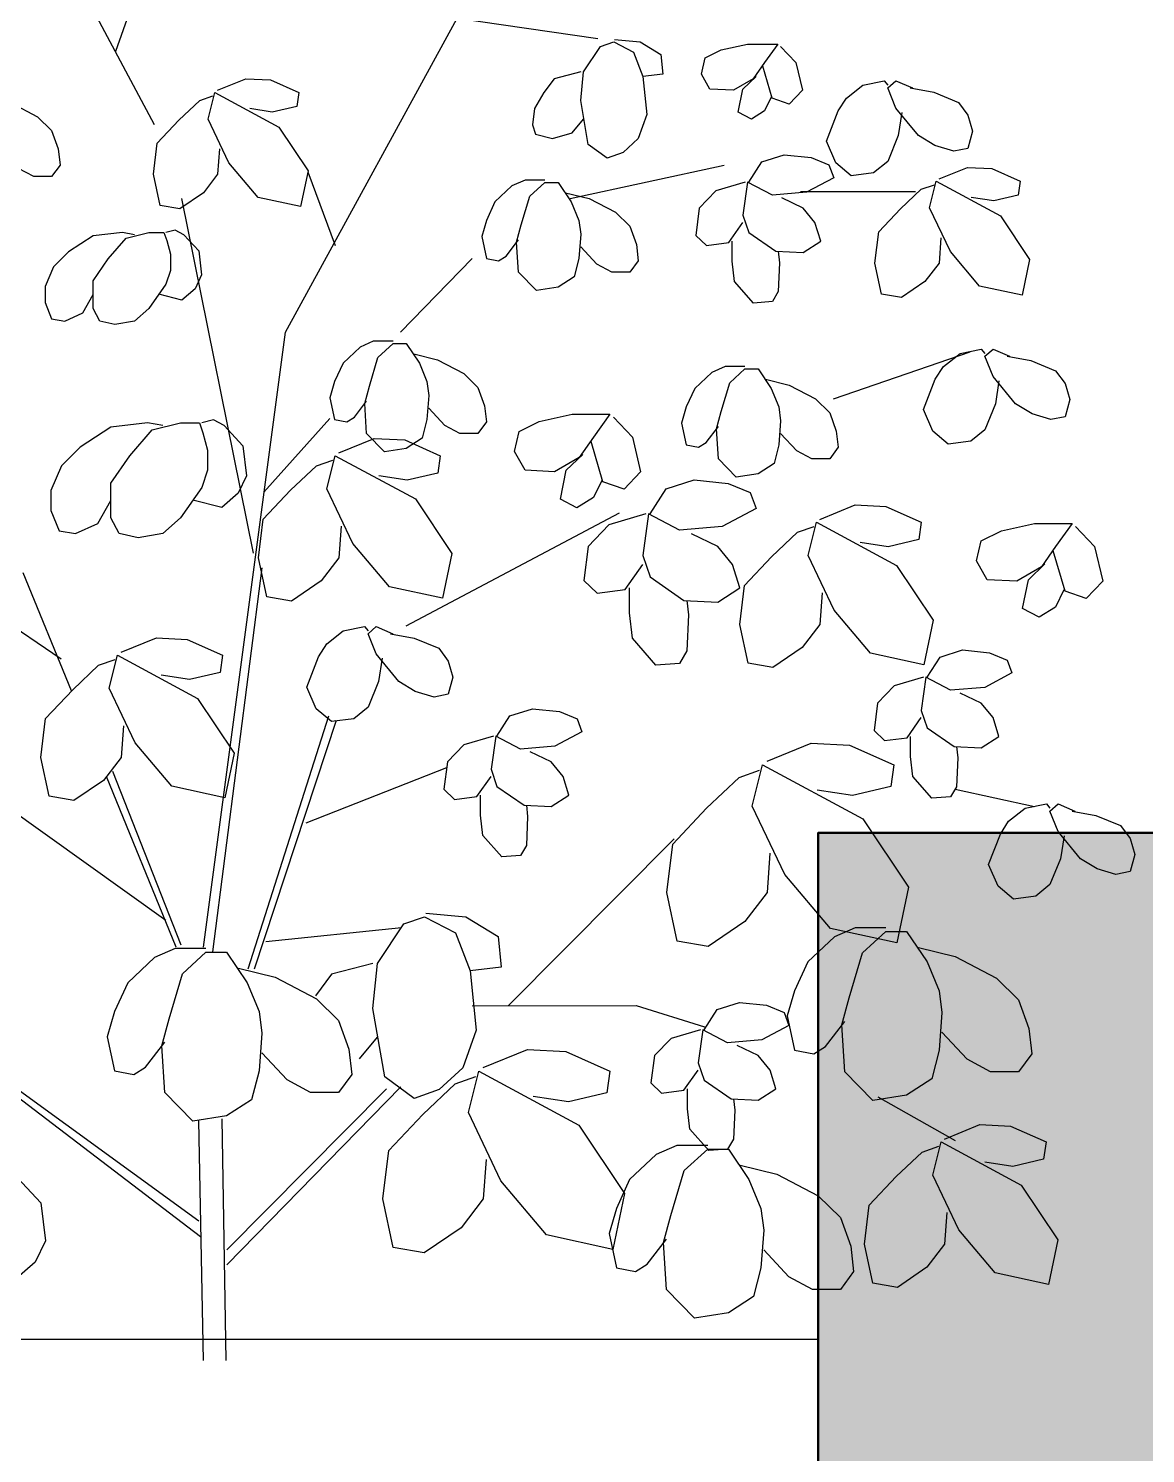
# Model space of a CAD drawing. Header units: millimetres. Extents: x 573003 to 1294762, y -9906 to 413061.
# Drawn here: x 600119 to 600449.6, y 160093 to 160514.8 of the extents above; entities that cross this region are included whole.
import ezdxf

# ---------------------------------------------------------------- set-up
doc = ezdxf.new("R2010")
doc.units = ezdxf.units.MM
doc.header["$MEASUREMENT"] = 0
for name, color, linetype in [('A-ELEV-PATT 2', 252, 'Continuous'), ('A-ELEV-PATT 3', 251, 'Continuous'), ('A-WALL-PATT', 251, 'Continuous')]:
    doc.layers.add(name, color=color, linetype=linetype)
doc.layers.add('KT-Net cot', color=2, linetype='Continuous', lineweight=50)

# ---------------------------------------------------------------- blocks, each defined once
blk = doc.blocks.new('STREE11')
for p, q in [((0.05552, 0.73664), (-0.00324, 0.90148)), ((0.03382, 0.69527), (0.10158, 0.82261)), ((-0.03976, 0.57891), (-0.1504, 0.78124)), ((-0.13505, 0.75538), (-0.21498, 0.74375)), ((-0.31768, 0.73922), (-0.32615, 0.73017)), ((-0.31609, 0.74052), (-0.30868, 0.73017)), ((-0.29915, 0.74052), (-0.31609, 0.74052)), ((-0.28433, 0.73728), (-0.29915, 0.74052)), ((-0.27533, 0.73276), (-0.28433, 0.73728)), ((-0.23881, 0.74181), (-0.25045, 0.7347)), ((-0.2351, 0.73599), (-0.24039, 0.72242)), ((-0.22451, 0.7431), (-0.23881, 0.74181)), ((-0.22398, 0.74181), (-0.2351, 0.73599)), ((-0.21657, 0.73922), (-0.22398, 0.74181)), ((-0.20704, 0.725), (-0.21657, 0.73922)), ((-0.32615, 0.73017), (-0.32986, 0.71466)), ((-0.31292, 0.71013), (-0.30762, 0.72823)), ((-0.30868, 0.73017), (-0.30233, 0.72112)), ((-0.27321, 0.72371), (-0.27533, 0.73276)), ((-0.25045, 0.7347), (-0.25151, 0.72371)), ((-0.3824, 0.71999), (-0.39166, 0.71595)), ((-0.37776, 0.71595), (-0.3824, 0.71999)), ((-0.37578, 0.71999), (-0.37776, 0.71757)), ((-0.36387, 0.71757), (-0.37578, 0.71999)), ((-0.29651, 0.7153), (-0.30392, 0.72242)), ((-0.30233, 0.72112), (-0.29121, 0.71466)), ((-0.27798, 0.7153), (-0.27321, 0.72371)), ((-0.25151, 0.72371), (-0.24039, 0.72242)), ((-0.24039, 0.72242), (-0.24251, 0.70108)), ((-0.20545, 0.70884), (-0.20704, 0.725)), ((-0.20545, 0.725), (-0.19063, 0.72112)), ((-0.19063, 0.72112), (-0.18481, 0.71337)), ((-0.03129, 0.72048), (-0.04717, 0.71337)), ((-0.01753, 0.72112), (-0.03129, 0.72048)), ((-0.00165, 0.71466), (-0.01753, 0.72112)), ((-0.40357, 0.71353), (-0.41747, 0.70787)), ((-0.39034, 0.71595), (-0.40357, 0.71353)), ((-0.3824, 0.70464), (-0.37776, 0.71595)), ((-0.3546, 0.71029), (-0.36387, 0.71757)), ((-0.32986, 0.71466), (-0.32245, 0.7069)), ((-0.29386, 0.70238), (-0.29651, 0.7153)), ((-0.29121, 0.71466), (-0.27798, 0.7153)), ((-0.18481, 0.71337), (-0.17952, 0.70432)), ((-0.04717, 0.71337), (-0.04611, 0.70561)), ((-0.00006, 0.71337), (-0.03606, 0.69397)), ((0.00365, 0.6985), (-0.00006, 0.71337)), ((-0.41747, 0.70787), (-0.42276, 0.7006)), ((-0.39497, 0.68929), (-0.3824, 0.70464)), ((-0.34997, 0.70302), (-0.3546, 0.71029)), ((-0.32245, 0.7069), (-0.31292, 0.71013)), ((-0.31239, 0.71078), (-0.30868, 0.70302)), ((-0.20969, 0.68428), (-0.20545, 0.70884)), ((-0.17952, 0.70432), (-0.17846, 0.69527)), ((-0.04611, 0.70561), (-0.03235, 0.70238)), ((-0.03235, 0.70238), (-0.01965, 0.70432)), ((0.00841, 0.70884), (0.001, 0.71143)), ((0.02006, 0.69785), (0.00841, 0.70884)), ((0.11428, 0.70755), (0.09946, 0.69979)), ((-0.42276, 0.7006), (-0.42541, 0.69171)), ((-0.38571, 0.70221), (-0.38372, 0.68929)), ((-0.34336, 0.68605), (-0.34997, 0.70302)), ((-0.30868, 0.70302), (-0.30127, 0.6985)), ((-0.30127, 0.6985), (-0.29386, 0.70238)), ((-0.24251, 0.70108), (-0.23775, 0.68751)), ((-0.20069, 0.69074), (-0.20704, 0.6985)), ((-0.008, 0.67393), (0.00365, 0.6985)), ((0.03223, 0.68492), (0.02006, 0.69785)), ((0.09946, 0.69979), (0.09152, 0.69203)), ((-0.42541, 0.69171), (-0.42276, 0.68201)), ((-0.40423, 0.68363), (-0.39497, 0.68929)), ((-0.38372, 0.68929), (-0.37776, 0.67474)), ((-0.18957, 0.68751), (-0.20069, 0.69074)), ((-0.18005, 0.69009), (-0.18957, 0.68751)), ((-0.17846, 0.69527), (-0.18005, 0.69009)), ((-0.03606, 0.69397), (-0.05247, 0.66941)), ((0.09152, 0.69203), (0.08782, 0.68169)), ((-0.42276, 0.68201), (-0.41482, 0.6804)), ((-0.41482, 0.6804), (-0.40423, 0.68363)), ((-0.34865, 0.67393), (-0.34336, 0.68605)), ((-0.23775, 0.68751), (-0.22928, 0.67975)), ((-0.22028, 0.67652), (-0.20969, 0.68428)), ((-0.00271, 0.68169), (-0.00165, 0.66747)), ((0.03435, 0.66747), (0.03223, 0.68492)), ((0.08782, 0.68169), (0.08676, 0.67264)), ((-0.37776, 0.67474), (-0.36982, 0.66828)), ((-0.35725, 0.66666), (-0.34865, 0.67393)), ((-0.34481, 0.6728), (-0.34746, 0.66553)), ((-0.33489, 0.67684), (-0.34481, 0.6728)), ((-0.31967, 0.67846), (-0.33489, 0.67684)), ((-0.30709, 0.67442), (-0.31967, 0.67846)), ((-0.29981, 0.66311), (-0.30709, 0.67442)), ((-0.19963, 0.65389), (-0.28592, 0.67264)), ((-0.22928, 0.67975), (-0.22028, 0.67652)), ((-0.02441, 0.65454), (-0.008, 0.67393)), ((0.08676, 0.67264), (0.09152, 0.66618)), ((-0.43626, 0.6707), (-0.45214, 0.66359)), ((-0.4225, 0.67135), (-0.43626, 0.6707)), ((-0.40662, 0.66488), (-0.4225, 0.67135)), ((-0.36982, 0.66828), (-0.35725, 0.66666)), ((-0.34746, 0.66553), (-0.33224, 0.65745)), ((-0.18534, 0.66424), (-0.17422, 0.66424)), ((-0.17422, 0.66424), (-0.16681, 0.661)), ((-0.06782, 0.62739), (-0.05247, 0.66876)), ((-0.05247, 0.66941), (-0.04823, 0.64937)), ((-0.00165, 0.66747), (0.00629, 0.65713)), ((0.03064, 0.65001), (0.03435, 0.66747)), ((0.09152, 0.66618), (0.10158, 0.66618)), ((0.10158, 0.66618), (0.11005, 0.6707)), ((-0.45214, 0.66359), (-0.45108, 0.65583)), ((-0.40503, 0.66359), (-0.44102, 0.6442)), ((-0.40132, 0.64872), (-0.40503, 0.66359)), ((-0.39656, 0.65907), (-0.40397, 0.66165)), ((-0.38491, 0.64808), (-0.39656, 0.65907)), ((-0.3288, 0.65777), (-0.39338, 0.65777)), ((-0.33224, 0.65745), (-0.31305, 0.65583)), ((-0.31305, 0.65583), (-0.29915, 0.66311)), ((-0.29915, 0.66311), (-0.29651, 0.64452)), ((-0.29783, 0.66311), (-0.28129, 0.65826)), ((-0.28129, 0.65826), (-0.27202, 0.64856)), ((-0.19698, 0.65713), (-0.21022, 0.65389)), ((-0.19275, 0.66294), (-0.20016, 0.65195)), ((-0.18534, 0.66294), (-0.19275, 0.66294)), ((-0.17687, 0.65519), (-0.18534, 0.66294)), ((-0.16681, 0.661), (-0.15728, 0.65195)), ((0.00629, 0.65713), (0.01953, 0.64808)), ((-0.45108, 0.65583), (-0.43732, 0.6526)), ((-0.43732, 0.6526), (-0.42461, 0.65454)), ((-0.41297, 0.62416), (-0.40132, 0.64872)), ((-0.37274, 0.63515), (-0.38491, 0.64808)), ((-0.33687, 0.64048), (-0.33025, 0.64856)), ((-0.33025, 0.64856), (-0.31834, 0.65422)), ((-0.27202, 0.64856), (-0.27004, 0.63321)), ((-0.21022, 0.65389), (-0.22504, 0.64614)), ((-0.20016, 0.65195), (-0.2044, 0.64161)), ((-0.1721, 0.63903), (-0.17687, 0.65519)), ((-0.15728, 0.65195), (-0.15252, 0.64161)), ((-0.04823, 0.64937), (-0.02441, 0.65454)), ((-0.02176, 0.45479), (0.01847, 0.65389)), ((0.01953, 0.64808), (0.03064, 0.65001)), ((-0.44102, 0.6442), (-0.45743, 0.61963)), ((-0.34018, 0.62998), (-0.33687, 0.64048)), ((-0.29651, 0.64452), (-0.29981, 0.63482)), ((-0.28857, 0.62917), (-0.29651, 0.64048)), ((-0.22504, 0.64614), (-0.23298, 0.63838)), ((-0.2044, 0.64161), (-0.20545, 0.63385)), ((-0.15252, 0.64161), (-0.14987, 0.63256)), ((-0.40767, 0.63191), (-0.40662, 0.61769)), ((-0.37062, 0.61769), (-0.37274, 0.63515)), ((-0.29981, 0.63482), (-0.31503, 0.62432)), ((-0.27004, 0.63321), (-0.27599, 0.62755)), ((-0.23298, 0.63838), (-0.23669, 0.62804)), ((-0.20545, 0.63385), (-0.2044, 0.62028)), ((-0.16946, 0.62933), (-0.1721, 0.63903)), ((-0.14987, 0.63256), (-0.15252, 0.62028)), ((0.01739, 0.63359), (0.00892, 0.62454)), ((0.01739, 0.63359), (0.02215, 0.63617)), ((0.02215, 0.63617), (0.02744, 0.63488)), ((0.0285, 0.63488), (0.02691, 0.63036)), ((0.03697, 0.63488), (0.0285, 0.63488)), ((0.04968, 0.63165), (0.03697, 0.63488)), ((0.04491, 0.63359), (0.05179, 0.63488)), ((0.05179, 0.63488), (0.0682, 0.63294)), ((0.0682, 0.63294), (0.08197, 0.62389)), ((-0.42938, 0.60476), (-0.41297, 0.62416)), ((-0.33025, 0.62351), (-0.34018, 0.62998)), ((-0.31503, 0.62432), (-0.33025, 0.62351)), ((-0.31636, 0.62432), (-0.31702, 0.61785)), ((-0.29055, 0.61866), (-0.29055, 0.62998)), ((-0.27599, 0.62755), (-0.28857, 0.62917)), ((-0.23669, 0.62804), (-0.23775, 0.61899)), ((-0.21445, 0.61705), (-0.20545, 0.62674)), ((-0.16363, 0.62157), (-0.17052, 0.63062)), ((-0.17052, 0.61252), (-0.16946, 0.62933)), ((0.00892, 0.62454), (0.00733, 0.61096)), ((0.02691, 0.63036), (0.0248, 0.6226)), ((0.05973, 0.62001), (0.04968, 0.63165)), ((0.08197, 0.62389), (0.09044, 0.61549)), ((-0.45743, 0.61963), (-0.4532, 0.59959)), ((-0.40662, 0.61769), (-0.39867, 0.60735)), ((-0.37432, 0.60024), (-0.37062, 0.61769)), ((-0.31702, 0.61785), (-0.31636, 0.60169)), ((-0.29187, 0.60735), (-0.29055, 0.61866)), ((-0.23775, 0.61899), (-0.23298, 0.61252)), ((-0.22292, 0.61252), (-0.21445, 0.61705)), ((-0.2044, 0.62028), (-0.20175, 0.60994)), ((-0.1594, 0.61899), (-0.16363, 0.62157)), ((-0.15252, 0.62028), (-0.1594, 0.61899)), ((-0.10435, 0.57891), (-0.14458, 0.62028)), ((0.0248, 0.6226), (0.0248, 0.61355)), ((0.0682, 0.60773), (0.05973, 0.62001)), ((-0.23298, 0.61252), (-0.22292, 0.61252)), ((-0.20175, 0.60994), (-0.19275, 0.60412)), ((-0.18057, 0.60218), (-0.17052, 0.61252)), ((0.00733, 0.61096), (0.01103, 0.60321)), ((0.0248, 0.61355), (0.02744, 0.60579)), ((0.09044, 0.61549), (0.0952, 0.6045)), ((-0.4532, 0.59959), (-0.42938, 0.60476)), ((-0.39867, 0.60735), (-0.38544, 0.5983)), ((-0.38544, 0.5983), (-0.37432, 0.60024)), ((-0.31636, 0.60169), (-0.31305, 0.59604)), ((-0.30246, 0.59523), (-0.29187, 0.60735)), ((-0.19275, 0.60412), (-0.18057, 0.60218)), ((0.01103, 0.60321), (0.01844, 0.59674)), ((0.01844, 0.59674), (0.03141, 0.60014)), ((0.02744, 0.60579), (0.03697, 0.59222)), ((0.0682, 0.59222), (0.0682, 0.60773)), ((0.07403, 0.58963), (0.0682, 0.59997)), ((0.0952, 0.6045), (0.0952, 0.59545)), ((-0.31305, 0.59604), (-0.30246, 0.59523)), ((0.03697, 0.59222), (0.04491, 0.58511)), ((0.0645, 0.58511), (0.0682, 0.59222)), ((0.0952, 0.59545), (0.0915, 0.5864)), ((0.04491, 0.58511), (0.05603, 0.58317)), ((0.05603, 0.58317), (0.0645, 0.58511)), ((0.08409, 0.58511), (0.07403, 0.58963)), ((0.0915, 0.5864), (0.08409, 0.58511)), ((0.00629, 0.23371), (-0.03976, 0.57891)), ((-0.43692, 0.56937), (-0.44619, 0.56533)), ((-0.43229, 0.56533), (-0.43692, 0.56937)), ((-0.4303, 0.56937), (-0.43229, 0.56695)), ((-0.41839, 0.56695), (-0.4303, 0.56937)), ((-0.34733, 0.54141), (-0.42408, 0.56792)), ((-0.10752, 0.57244), (-0.11493, 0.56145)), ((-0.10011, 0.57244), (-0.10752, 0.57244)), ((-0.10011, 0.57374), (-0.08899, 0.57374)), ((-0.09164, 0.56469), (-0.10011, 0.57244)), ((-0.08899, 0.57374), (-0.08158, 0.5705)), ((-0.08158, 0.5705), (-0.07205, 0.56145)), ((-0.4581, 0.56291), (-0.47199, 0.55725)), ((-0.44486, 0.56533), (-0.4581, 0.56291)), ((-0.43692, 0.55402), (-0.43229, 0.56533)), ((-0.40913, 0.55968), (-0.41839, 0.56695)), ((-0.12499, 0.56339), (-0.13981, 0.55564)), ((-0.11176, 0.56663), (-0.12499, 0.56339)), ((-0.11493, 0.56145), (-0.11917, 0.55111)), ((-0.08688, 0.54852), (-0.09164, 0.56469)), ((-0.07205, 0.56145), (-0.06729, 0.55111)), ((-0.47199, 0.55725), (-0.47729, 0.54998)), ((-0.44949, 0.53867), (-0.43692, 0.55402)), ((-0.4045, 0.5524), (-0.40913, 0.55968)), ((-0.39788, 0.53543), (-0.4045, 0.5524)), ((-0.30921, 0.5524), (-0.32245, 0.54917)), ((-0.30498, 0.55822), (-0.31239, 0.54723)), ((-0.29757, 0.55822), (-0.30498, 0.55822)), ((-0.29757, 0.55951), (-0.28645, 0.55951)), ((-0.2891, 0.55046), (-0.29757, 0.55822)), ((-0.28645, 0.55951), (-0.27904, 0.55628)), ((-0.27904, 0.55628), (-0.26951, 0.54723)), ((-0.13981, 0.55564), (-0.14775, 0.54788)), ((-0.47729, 0.54998), (-0.47993, 0.54109)), ((-0.44023, 0.5516), (-0.43824, 0.53867)), ((-0.32245, 0.54917), (-0.33727, 0.54141)), ((-0.31239, 0.54723), (-0.31662, 0.53689)), ((-0.28433, 0.5343), (-0.2891, 0.55046)), ((-0.26951, 0.54723), (-0.26474, 0.53689)), ((-0.14775, 0.54788), (-0.15146, 0.53754)), ((-0.11917, 0.55111), (-0.12023, 0.54335)), ((-0.08423, 0.53883), (-0.08688, 0.54852)), ((-0.06729, 0.55111), (-0.06464, 0.54206)), ((0.08623, 0.39532), (0.30697, 0.54529)), ((-0.47993, 0.54109), (-0.47729, 0.53139)), ((-0.45876, 0.53301), (-0.44949, 0.53867)), ((-0.43824, 0.53867), (-0.43229, 0.52412)), ((-0.33727, 0.54141), (-0.34521, 0.53366)), ((-0.31662, 0.53689), (-0.31768, 0.52913)), ((-0.26474, 0.53689), (-0.2621, 0.52784)), ((-0.15146, 0.53754), (-0.15252, 0.52849)), ((-0.12923, 0.52655), (-0.12023, 0.53624)), ((-0.12023, 0.54335), (-0.11917, 0.52978)), ((-0.07841, 0.53107), (-0.08529, 0.54012)), ((-0.08529, 0.52202), (-0.08423, 0.53883)), ((-0.06464, 0.54206), (-0.06729, 0.52978)), ((-0.47729, 0.53139), (-0.46935, 0.52978)), ((-0.46935, 0.52978), (-0.45876, 0.53301)), ((-0.40317, 0.52331), (-0.39788, 0.53543)), ((-0.34521, 0.53366), (-0.34891, 0.52331)), ((-0.31768, 0.52913), (-0.31662, 0.51556)), ((-0.28168, 0.52461), (-0.28433, 0.5343)), ((-0.22385, 0.53123), (-0.23444, 0.51992)), ((-0.20069, 0.53285), (-0.22187, 0.53285)), ((-0.22187, 0.53285), (-0.2126, 0.51992)), ((-0.18216, 0.52881), (-0.20069, 0.53285)), ((-0.17091, 0.52315), (-0.18216, 0.52881)), ((-0.15252, 0.52849), (-0.14775, 0.52202)), ((-0.11917, 0.52978), (-0.11652, 0.51944)), ((-0.07417, 0.52849), (-0.07841, 0.53107)), ((-0.06729, 0.52978), (-0.07417, 0.52849)), ((-0.02759, 0.48905), (-0.06464, 0.53042)), ((-0.0053, 0.52644), (0.00065, 0.52967)), ((0.00065, 0.52967), (0.00727, 0.52805)), ((0.0086, 0.52805), (0.00661, 0.5224)), ((0.01918, 0.52805), (0.0086, 0.52805)), ((0.03506, 0.52401), (0.01918, 0.52805)), ((0.02911, 0.52644), (0.03771, 0.52805)), ((0.03771, 0.52805), (0.05822, 0.52563)), ((-0.43229, 0.52412), (-0.42435, 0.51766)), ((-0.41178, 0.51604), (-0.40317, 0.52331)), ((-0.34891, 0.52331), (-0.34997, 0.51426)), ((-0.32668, 0.51232), (-0.31768, 0.52202)), ((-0.27586, 0.51685), (-0.28274, 0.5259)), ((-0.28274, 0.5078), (-0.28168, 0.52461)), ((-0.2621, 0.52784), (-0.26474, 0.51556)), ((-0.23444, 0.51992), (-0.23907, 0.50053)), ((-0.2126, 0.51992), (-0.20466, 0.50861)), ((-0.16827, 0.51184), (-0.17091, 0.52315)), ((-0.14775, 0.52202), (-0.1377, 0.52202)), ((-0.1377, 0.52202), (-0.12923, 0.52655)), ((-0.09535, 0.51168), (-0.08529, 0.52202)), ((-0.0053, 0.52644), (-0.01589, 0.51513)), ((0.00661, 0.5224), (0.00396, 0.5127)), ((0.04764, 0.50947), (0.03506, 0.52401)), ((0.05822, 0.52563), (0.07543, 0.51432)), ((-0.42435, 0.51766), (-0.41178, 0.51604)), ((-0.34997, 0.51426), (-0.34521, 0.5078)), ((-0.33515, 0.5078), (-0.32668, 0.51232)), ((-0.31662, 0.51556), (-0.31398, 0.50521)), ((-0.27163, 0.51426), (-0.27586, 0.51685)), ((-0.26474, 0.51556), (-0.27163, 0.51426)), ((-0.2179, 0.49487), (-0.21128, 0.5175)), ((-0.10672, 0.51839), (-0.12657, 0.5095)), ((-0.11652, 0.51944), (-0.10752, 0.51362)), ((-0.10752, 0.51362), (-0.09535, 0.51168)), ((-0.08951, 0.51919), (-0.10672, 0.51839)), ((-0.06966, 0.51111), (-0.08951, 0.51919)), ((-0.01589, 0.51513), (-0.01787, 0.49816)), ((0.00396, 0.5127), (0.00396, 0.50139)), ((0.07543, 0.51432), (0.08602, 0.50381)), ((-0.34521, 0.5078), (-0.33515, 0.5078)), ((-0.31398, 0.50521), (-0.30498, 0.4994)), ((-0.2928, 0.49746), (-0.28274, 0.5078)), ((-0.19738, 0.50134), (-0.20665, 0.51022)), ((-0.20466, 0.50861), (-0.19076, 0.50053)), ((-0.17422, 0.50134), (-0.16827, 0.51184)), ((-0.12657, 0.5095), (-0.12525, 0.4998)), ((-0.06768, 0.5095), (-0.11267, 0.48526)), ((-0.06305, 0.49091), (-0.06768, 0.5095)), ((-0.05709, 0.50384), (-0.06635, 0.50707)), ((0.05822, 0.49412), (0.04764, 0.50947)), ((-0.30498, 0.4994), (-0.2928, 0.49746)), ((-0.26921, 0.496), (-0.28823, 0.49398)), ((-0.2535, 0.49095), (-0.26921, 0.496)), ((-0.23907, 0.50053), (-0.22981, 0.49083)), ((-0.19407, 0.48517), (-0.19738, 0.50134)), ((-0.19076, 0.50053), (-0.17422, 0.50134)), ((-0.12525, 0.4998), (-0.10804, 0.49576)), ((-0.10804, 0.49576), (-0.09216, 0.49819)), ((-0.04253, 0.49011), (-0.05709, 0.50384)), ((-0.01787, 0.49816), (-0.01324, 0.48846)), ((0.00396, 0.50139), (0.00727, 0.49169)), ((0.08602, 0.50381), (0.09197, 0.49008)), ((-0.30064, 0.48893), (-0.30395, 0.47984)), ((-0.28823, 0.49398), (-0.30064, 0.48893)), ((-0.2444, 0.47681), (-0.2535, 0.49095)), ((-0.22981, 0.49083), (-0.2179, 0.49487)), ((-0.21723, 0.49568), (-0.2126, 0.48598)), ((-0.0776, 0.46021), (-0.06305, 0.49091)), ((-0.02731, 0.47394), (-0.04253, 0.49011)), ((-0.01324, 0.48846), (-0.00398, 0.48038)), ((0.00727, 0.49169), (0.01918, 0.47472)), ((0.05822, 0.47472), (0.05822, 0.49412)), ((0.09197, 0.49008), (0.09197, 0.47876)), ((-0.37679, 0.48107), (-0.39664, 0.47219)), ((-0.35958, 0.48188), (-0.37679, 0.48107)), ((-0.33973, 0.4738), (-0.35958, 0.48188)), ((-0.2126, 0.48598), (-0.20334, 0.48033)), ((-0.20334, 0.48033), (-0.19407, 0.48517)), ((-0.11267, 0.48526), (-0.13319, 0.45455)), ((-0.00398, 0.48038), (0.01223, 0.48462)), ((0.0655, 0.47149), (0.05822, 0.48442)), ((-0.39664, 0.47219), (-0.39531, 0.46249)), ((-0.33774, 0.47219), (-0.38274, 0.44795)), ((-0.33311, 0.4536), (-0.33774, 0.47219)), ((-0.30395, 0.47984), (-0.28493, 0.46974)), ((-0.26094, 0.46772), (-0.24357, 0.47681)), ((-0.24357, 0.47681), (-0.24026, 0.45358)), ((-0.24192, 0.47681), (-0.22124, 0.47075)), ((-0.10752, 0.41407), (-0.22716, 0.47742)), ((-0.02467, 0.45213), (-0.02731, 0.47394)), ((0.01918, 0.47472), (0.02911, 0.46584)), ((0.05359, 0.46584), (0.05822, 0.47472)), ((0.09197, 0.47876), (0.08734, 0.46745)), ((-0.48324, 0.46982), (-0.49383, 0.45851)), ((-0.46008, 0.47144), (-0.48126, 0.47144)), ((-0.48126, 0.47144), (-0.47199, 0.45851)), ((-0.44155, 0.4674), (-0.46008, 0.47144)), ((-0.4303, 0.46174), (-0.44155, 0.4674)), ((-0.32716, 0.46653), (-0.33642, 0.46976)), ((-0.3126, 0.45279), (-0.32716, 0.46653)), ((-0.28493, 0.46974), (-0.26094, 0.46772)), ((-0.28245, 0.45863), (-0.26756, 0.4657)), ((-0.22124, 0.47075), (-0.20966, 0.45863)), ((-0.07099, 0.4699), (-0.06966, 0.45213)), ((0.02911, 0.46584), (0.043, 0.46341)), ((0.043, 0.46341), (0.05359, 0.46584)), ((0.07808, 0.46584), (0.0655, 0.47149)), ((0.08734, 0.46745), (0.07808, 0.46584)), ((-0.49383, 0.45851), (-0.49846, 0.43912)), ((-0.47729, 0.43346), (-0.47067, 0.45609)), ((-0.47199, 0.45851), (-0.46405, 0.4472)), ((-0.42766, 0.45043), (-0.4303, 0.46174)), ((-0.39531, 0.46249), (-0.37811, 0.45845)), ((-0.37811, 0.45845), (-0.36223, 0.46087)), ((-0.29072, 0.44853), (-0.28245, 0.45863)), ((-0.20966, 0.45863), (-0.20718, 0.43944)), ((-0.09812, 0.43597), (-0.0776, 0.46021)), ((-0.45677, 0.43992), (-0.46604, 0.44881)), ((-0.43361, 0.43992), (-0.42766, 0.45043)), ((-0.38274, 0.44795), (-0.40325, 0.41724)), ((-0.34767, 0.4229), (-0.33311, 0.4536)), ((-0.29738, 0.43663), (-0.3126, 0.45279)), ((-0.29485, 0.4354), (-0.29072, 0.44853)), ((-0.24026, 0.45358), (-0.2444, 0.44146)), ((-0.23034, 0.43439), (-0.24026, 0.44853)), ((-0.13319, 0.45455), (-0.12789, 0.4295)), ((-0.06966, 0.45213), (-0.05974, 0.4392)), ((-0.0293, 0.43031), (-0.02467, 0.45213)), ((-0.46405, 0.4472), (-0.45016, 0.43912)), ((-0.45346, 0.42376), (-0.45677, 0.43992)), ((-0.45016, 0.43912), (-0.43361, 0.43992)), ((-0.2444, 0.44146), (-0.26342, 0.42833)), ((0.00099, 0.23109), (-0.02661, 0.44654)), ((0.08033, 0.37749), (0.1074, 0.4438)), ((-0.49846, 0.43912), (-0.4892, 0.42942)), ((-0.4892, 0.42942), (-0.47729, 0.43346)), ((-0.47662, 0.43427), (-0.47199, 0.42457)), ((-0.34105, 0.43259), (-0.33973, 0.41482)), ((-0.29473, 0.41482), (-0.29738, 0.43663)), ((-0.28245, 0.42732), (-0.29485, 0.4354)), ((-0.23282, 0.42126), (-0.23282, 0.4354)), ((-0.21462, 0.43237), (-0.23034, 0.43439)), ((-0.20718, 0.43944), (-0.21462, 0.43237)), ((-0.12789, 0.4295), (-0.09812, 0.43597)), ((-0.05974, 0.4392), (-0.04319, 0.42789)), ((-0.47199, 0.42457), (-0.46273, 0.41892)), ((-0.26342, 0.42833), (-0.28245, 0.42732)), ((-0.26508, 0.42833), (-0.2659, 0.42025)), ((-0.04319, 0.42789), (-0.0293, 0.43031)), ((-0.46273, 0.41892), (-0.45346, 0.42376)), ((-0.40325, 0.41724), (-0.39796, 0.39219)), ((-0.36818, 0.39865), (-0.34767, 0.4229)), ((-0.2659, 0.42025), (-0.26508, 0.40005)), ((-0.23447, 0.40712), (-0.23282, 0.42126)), ((-0.33973, 0.41482), (-0.3298, 0.40189)), ((-0.29937, 0.393), (-0.29473, 0.41482)), ((-0.09865, 0.40954), (-0.11189, 0.40712)), ((-0.09071, 0.41358), (-0.09998, 0.40954)), ((-0.08608, 0.40954), (-0.09071, 0.41358)), ((-0.09071, 0.39823), (-0.08608, 0.40954)), ((-0.0841, 0.41358), (-0.08608, 0.41116)), ((-0.07219, 0.41116), (-0.0841, 0.41358)), ((-0.06292, 0.40389), (-0.07219, 0.41116)), ((-0.41972, 0.40049), (-0.43494, 0.39888)), ((-0.40714, 0.39645), (-0.41972, 0.40049)), ((-0.3298, 0.40189), (-0.31326, 0.39057)), ((-0.26508, 0.40005), (-0.26094, 0.39298)), ((-0.24771, 0.39197), (-0.23447, 0.40712)), ((-0.12578, 0.40146), (-0.13108, 0.39419)), ((-0.11189, 0.40712), (-0.12578, 0.40146)), ((-0.05829, 0.39661), (-0.06292, 0.40389)), ((0.0155, 0.40645), (-0.00435, 0.39756)), ((0.03271, 0.40726), (0.0155, 0.40645)), ((0.05256, 0.39918), (0.03271, 0.40726)), ((-0.44486, 0.39484), (-0.44751, 0.38756)), ((-0.43494, 0.39888), (-0.44486, 0.39484)), ((-0.39987, 0.38514), (-0.40714, 0.39645)), ((-0.39796, 0.39219), (-0.36818, 0.39865)), ((-0.31326, 0.39057), (-0.29937, 0.393)), ((-0.26094, 0.39298), (-0.24771, 0.39197)), ((-0.13108, 0.39419), (-0.13373, 0.3853)), ((-0.10329, 0.38288), (-0.09071, 0.39823)), ((-0.09402, 0.39581), (-0.09204, 0.38288)), ((-0.05167, 0.37964), (-0.05829, 0.39661)), ((-0.00435, 0.39756), (-0.00303, 0.38787)), ((0.05454, 0.39756), (0.00955, 0.37332)), ((0.05917, 0.37898), (0.05454, 0.39756)), ((0.06513, 0.39191), (0.05587, 0.39514)), ((-0.44751, 0.38756), (-0.43229, 0.37948)), ((-0.4131, 0.37787), (-0.3992, 0.38514)), ((-0.3992, 0.38514), (-0.39656, 0.36655)), ((-0.39788, 0.38514), (-0.38134, 0.38029)), ((-0.13373, 0.3853), (-0.13108, 0.3756)), ((-0.00303, 0.38787), (0.01418, 0.38383)), ((0.01418, 0.38383), (0.03006, 0.38625)), ((0.07969, 0.37817), (0.06513, 0.39191)), ((-0.43229, 0.37948), (-0.4131, 0.37787)), ((-0.4303, 0.37059), (-0.41839, 0.37625)), ((-0.38134, 0.38029), (-0.37207, 0.37059)), ((-0.12314, 0.37399), (-0.11255, 0.37722)), ((-0.11255, 0.37722), (-0.10329, 0.38288)), ((-0.09204, 0.38288), (-0.08608, 0.36833)), ((-0.05697, 0.36752), (-0.05167, 0.37964)), ((0.04462, 0.34827), (0.05917, 0.37898)), ((0.09491, 0.36201), (0.07969, 0.37817)), ((-0.43692, 0.36251), (-0.4303, 0.37059)), ((-0.37207, 0.37059), (-0.37009, 0.35524)), ((-0.13108, 0.3756), (-0.12314, 0.37399)), ((-0.08608, 0.36833), (-0.07814, 0.36187)), ((0.00955, 0.37332), (-0.01097, 0.34262)), ((-0.44023, 0.35201), (-0.43692, 0.36251)), ((-0.39656, 0.36655), (-0.39987, 0.35686)), ((-0.38862, 0.3512), (-0.39656, 0.36251)), ((-0.20347, 0.36187), (-0.20612, 0.3546)), ((-0.19354, 0.36591), (-0.20347, 0.36187)), ((-0.17832, 0.36752), (-0.19354, 0.36591)), ((-0.16575, 0.36348), (-0.17832, 0.36752)), ((-0.15847, 0.35217), (-0.16575, 0.36348)), ((-0.07814, 0.36187), (-0.06557, 0.36025)), ((-0.02229, 0.22143), (-0.06835, 0.36106)), ((-0.06557, 0.36025), (-0.05697, 0.36752)), ((-0.01873, 0.22146), (-0.06407, 0.36349)), ((0.09755, 0.34019), (0.09491, 0.36201)), ((-0.4303, 0.34555), (-0.44023, 0.35201)), ((-0.39987, 0.35686), (-0.41509, 0.34635)), ((-0.3906, 0.3407), (-0.3906, 0.35201)), ((-0.37009, 0.35524), (-0.37604, 0.34959)), ((-0.20612, 0.3546), (-0.1909, 0.34651)), ((-0.17171, 0.3449), (-0.15781, 0.35217)), ((-0.15781, 0.35217), (-0.15516, 0.33359)), ((-0.15649, 0.35217), (-0.13995, 0.34732)), ((0.05123, 0.35797), (0.05256, 0.34019)), ((-0.41509, 0.34635), (-0.4303, 0.34555)), ((-0.41641, 0.34635), (-0.41707, 0.33989)), ((-0.37604, 0.34959), (-0.38862, 0.3512)), ((-0.35636, 0.34712), (-0.38117, 0.33601)), ((-0.33485, 0.34813), (-0.35636, 0.34712)), ((-0.31004, 0.33803), (-0.33485, 0.34813)), ((-0.1909, 0.34651), (-0.17171, 0.3449)), ((-0.13995, 0.34732), (-0.13068, 0.33763)), ((0.0241, 0.32403), (0.04462, 0.34827)), ((-0.41707, 0.33989), (-0.41641, 0.32373)), ((-0.39193, 0.32938), (-0.3906, 0.3407)), ((-0.38117, 0.33601), (-0.37952, 0.32389)), ((-0.30756, 0.33601), (-0.3638, 0.30571)), ((-0.30177, 0.31278), (-0.30756, 0.33601)), ((-0.19553, 0.32955), (-0.18891, 0.33763)), ((-0.18891, 0.33763), (-0.177, 0.34328)), ((-0.13068, 0.33763), (-0.1287, 0.32227)), ((-0.01097, 0.34262), (-0.00567, 0.31757)), ((0.05256, 0.34019), (0.06248, 0.32726)), ((0.09292, 0.31837), (0.09755, 0.34019)), ((-0.40251, 0.31726), (-0.39193, 0.32938)), ((-0.29432, 0.32894), (-0.3059, 0.33298)), ((-0.27613, 0.31177), (-0.29432, 0.32894)), ((-0.19884, 0.31904), (-0.19553, 0.32955)), ((-0.15516, 0.33359), (-0.15847, 0.32389)), ((-0.14722, 0.31823), (-0.15516, 0.32955)), ((-0.05141, 0.30353), (-0.13028, 0.33456)), ((0.01873, 0.2347), (0.05717, 0.3322)), ((0.02164, 0.23371), (0.06075, 0.32952)), ((-0.41561, 0.32227), (-0.46008, 0.31258)), ((-0.41641, 0.32373), (-0.4131, 0.31807)), ((-0.37952, 0.32389), (-0.35801, 0.31884)), ((-0.35801, 0.31884), (-0.33816, 0.32187)), ((-0.15847, 0.32389), (-0.17369, 0.31338)), ((-0.1287, 0.32227), (-0.13465, 0.31662)), ((-0.00567, 0.31757), (0.0241, 0.32403)), ((0.06248, 0.32726), (0.07903, 0.31595)), ((-0.47345, 0.31403), (-0.48271, 0.30999)), ((-0.46882, 0.30999), (-0.47345, 0.31403)), ((-0.46683, 0.31403), (-0.46882, 0.31161)), ((-0.45492, 0.31161), (-0.46683, 0.31403)), ((-0.4131, 0.31807), (-0.40251, 0.31726)), ((-0.31996, 0.2744), (-0.30177, 0.31278)), ((-0.18891, 0.31258), (-0.19884, 0.31904)), ((-0.17369, 0.31338), (-0.18891, 0.31258)), ((-0.17502, 0.31338), (-0.17568, 0.30692)), ((-0.14921, 0.30773), (-0.14921, 0.31904)), ((-0.13465, 0.31662), (-0.14722, 0.31823)), ((0.02747, 0.24858), (0.11693, 0.31258)), ((0.07903, 0.31595), (0.09292, 0.31837)), ((-0.49462, 0.30757), (-0.50852, 0.30191)), ((-0.48139, 0.30999), (-0.49462, 0.30757)), ((-0.47345, 0.29868), (-0.46882, 0.30999)), ((-0.44566, 0.30433), (-0.45492, 0.31161)), ((-0.44102, 0.29706), (-0.44566, 0.30433)), ((-0.3638, 0.30571), (-0.38944, 0.26733)), ((-0.2571, 0.29157), (-0.27613, 0.31177)), ((-0.17568, 0.30692), (-0.17502, 0.29076)), ((-0.15053, 0.29642), (-0.14921, 0.30773)), ((-0.50852, 0.30191), (-0.51381, 0.29464)), ((-0.48602, 0.28333), (-0.47345, 0.29868)), ((-0.47676, 0.29625), (-0.47477, 0.28333)), ((-0.43441, 0.28009), (-0.44102, 0.29706)), ((-0.16112, 0.2843), (-0.15053, 0.29642)), ((-0.51381, 0.29464), (-0.51646, 0.28575)), ((-0.16469, 0.20074), (-0.25786, 0.29448)), ((-0.25379, 0.2643), (-0.2571, 0.29157)), ((-0.17502, 0.29076), (-0.17171, 0.2851)), ((-0.51646, 0.28575), (-0.51381, 0.27605)), ((-0.49528, 0.27767), (-0.48602, 0.28333)), ((-0.47477, 0.28333), (-0.46882, 0.26878)), ((-0.4397, 0.26797), (-0.43441, 0.28009)), ((-0.31169, 0.28652), (-0.31004, 0.2643)), ((-0.17171, 0.2851), (-0.16112, 0.2843)), ((-0.51381, 0.27605), (-0.50587, 0.27444)), ((-0.50587, 0.27444), (-0.49528, 0.27767)), ((-0.34561, 0.2441), (-0.31996, 0.2744)), ((-0.46882, 0.26878), (-0.46088, 0.26232)), ((-0.4483, 0.2607), (-0.4397, 0.26797)), ((-0.38944, 0.26733), (-0.38283, 0.23601)), ((-0.31004, 0.2643), (-0.29763, 0.24814)), ((-0.25958, 0.23703), (-0.25379, 0.2643)), ((-0.46088, 0.26232), (-0.4483, 0.2607)), ((-0.29763, 0.24814), (-0.27695, 0.23399)), ((-0.14094, 0.25076), (-0.15914, 0.23965)), ((-0.11861, 0.25278), (-0.14094, 0.25076)), ((-0.11778, 0.25076), (-0.13515, 0.24167)), ((-0.1062, 0.24672), (-0.11778, 0.25076)), ((-0.38838, 0.24252), (-0.39996, 0.22535)), ((-0.37681, 0.24252), (-0.38838, 0.24252)), ((-0.38283, 0.23601), (-0.34561, 0.2441)), ((-0.37681, 0.24454), (-0.35944, 0.24454)), ((-0.36357, 0.2304), (-0.37681, 0.24252)), ((-0.35944, 0.24454), (-0.34786, 0.23949)), ((-0.13515, 0.24167), (-0.14342, 0.22046)), ((-0.09131, 0.2245), (-0.1062, 0.24672)), ((-0.02865, 0.23694), (-0.10487, 0.2447)), ((-0.395, 0.23343), (-0.41568, 0.22838)), ((-0.34786, 0.23949), (-0.33297, 0.22535)), ((-0.27695, 0.23399), (-0.25958, 0.23703)), ((-0.15914, 0.23965), (-0.16079, 0.22248)), ((0.00487, 0.2329), (0.02224, 0.2329)), ((0.02224, 0.2329), (0.03382, 0.22785)), ((-0.41568, 0.22838), (-0.43884, 0.21626)), ((-0.39996, 0.22535), (-0.40658, 0.20919)), ((-0.35613, 0.20515), (-0.36357, 0.2304)), ((-0.33297, 0.22535), (-0.32552, 0.20919)), ((-0.08883, 0.19925), (-0.09131, 0.2245)), ((-0.08883, 0.2245), (-0.06567, 0.21844)), ((-0.00671, 0.23088), (-0.01829, 0.21371)), ((0.00487, 0.23088), (-0.00671, 0.23088)), ((0.0181, 0.21876), (0.00487, 0.23088)), ((0.03382, 0.22785), (0.04871, 0.21371)), ((-0.43884, 0.21626), (-0.45125, 0.20414)), ((-0.16079, 0.22248), (-0.14342, 0.22046)), ((-0.14342, 0.22046), (-0.14673, 0.18713)), ((-0.06567, 0.21844), (-0.05657, 0.20632)), ((-0.03401, 0.21674), (-0.05717, 0.20462)), ((-0.01333, 0.22179), (-0.03401, 0.21674)), ((0.02555, 0.19351), (0.0181, 0.21876)), ((-0.40658, 0.20919), (-0.40824, 0.19707)), ((-0.32552, 0.20919), (-0.32139, 0.19505)), ((-0.01829, 0.21371), (-0.02491, 0.19755)), ((0.04871, 0.21371), (0.05615, 0.19755)), ((-0.45125, 0.20414), (-0.45704, 0.18798)), ((-0.35199, 0.19), (-0.35613, 0.20515)), ((-0.30975, 0.20107), (-0.31967, 0.19703)), ((-0.29453, 0.20269), (-0.30975, 0.20107)), ((-0.28196, 0.19865), (-0.29453, 0.20269)), ((-0.23655, 0.201), (-0.275, 0.18897)), ((-0.14458, 0.20074), (-0.23655, 0.201)), ((-0.05717, 0.20462), (-0.06957, 0.1925)), ((-0.40824, 0.19707), (-0.40658, 0.17586)), ((-0.34289, 0.17788), (-0.35365, 0.19202)), ((-0.32139, 0.19505), (-0.32552, 0.17586)), ((-0.31967, 0.19703), (-0.32232, 0.18976)), ((-0.27468, 0.18734), (-0.28196, 0.19865)), ((-0.09545, 0.16087), (-0.08883, 0.19925)), ((-0.06957, 0.1925), (-0.07536, 0.17634)), ((-0.02491, 0.19755), (-0.02656, 0.18543)), ((0.02968, 0.17836), (0.02555, 0.19351)), ((0.05615, 0.19755), (0.06029, 0.18341)), ((-0.45704, 0.18798), (-0.45869, 0.17384)), ((-0.4223, 0.17081), (-0.40824, 0.18596)), ((-0.35365, 0.16374), (-0.35199, 0.19)), ((-0.32232, 0.18976), (-0.3071, 0.18168)), ((-0.28791, 0.18006), (-0.27402, 0.18734)), ((-0.27402, 0.18734), (-0.27137, 0.16875)), ((-0.27269, 0.18734), (-0.25615, 0.18249)), ((-0.14673, 0.18713), (-0.13928, 0.16592)), ((-0.02656, 0.18543), (-0.02491, 0.16422)), ((-0.33628, 0.17384), (-0.34289, 0.17788)), ((-0.3071, 0.18168), (-0.28791, 0.18006)), ((-0.30512, 0.17279), (-0.29321, 0.17845)), ((-0.25615, 0.18249), (-0.24689, 0.17279)), ((-0.17551, 0.17618), (-0.19702, 0.17517)), ((-0.1507, 0.16608), (-0.17551, 0.17618)), ((-0.08138, 0.17097), (-0.09131, 0.18309)), ((-0.07536, 0.17634), (-0.07702, 0.1622)), ((0.03878, 0.16624), (0.02803, 0.18038)), ((0.02803, 0.1521), (0.02968, 0.17836)), ((0.06029, 0.18341), (0.05615, 0.16422)), ((-0.45869, 0.17384), (-0.45125, 0.16374)), ((-0.43553, 0.16374), (-0.4223, 0.17081)), ((-0.40658, 0.17586), (-0.40245, 0.1597)), ((-0.32552, 0.17586), (-0.33628, 0.17384)), ((-0.31173, 0.16471), (-0.30512, 0.17279)), ((-0.27137, 0.16875), (-0.27468, 0.15905)), ((-0.24689, 0.17279), (-0.2449, 0.15744)), ((-0.19702, 0.17517), (-0.22183, 0.16406)), ((-0.04062, 0.15917), (-0.02656, 0.17432)), ((-0.45125, 0.16374), (-0.43553, 0.16374)), ((-0.36936, 0.14757), (-0.35365, 0.16374)), ((-0.31504, 0.15421), (-0.31173, 0.16471)), ((-0.26343, 0.1534), (-0.27137, 0.16471)), ((-0.22183, 0.16406), (-0.22018, 0.15194)), ((-0.14822, 0.16406), (-0.20446, 0.13376)), ((-0.14243, 0.14083), (-0.14822, 0.16406)), ((-0.13498, 0.15699), (-0.14656, 0.16103)), ((-0.13928, 0.16592), (-0.12605, 0.1538)), ((-0.11199, 0.14875), (-0.09545, 0.16087)), ((-0.07702, 0.1622), (-0.06957, 0.1521)), ((-0.02491, 0.16422), (-0.02077, 0.14806)), ((0.00789, 0.07101), (0.12616, 0.16128)), ((0.00894, 0.07986), (0.12275, 0.1626)), ((0.0454, 0.1622), (0.03878, 0.16624)), ((0.05615, 0.16422), (0.0454, 0.1622)), ((-0.40245, 0.1597), (-0.38838, 0.15061)), ((-0.30512, 0.14774), (-0.31504, 0.15421)), ((-0.27468, 0.15905), (-0.2899, 0.14855)), ((-0.26541, 0.14289), (-0.26541, 0.15421)), ((-0.25086, 0.15178), (-0.26343, 0.1534)), ((-0.2449, 0.15744), (-0.25086, 0.15178)), ((-0.11679, 0.13982), (-0.13498, 0.15699)), ((-0.12605, 0.1538), (-0.11199, 0.14875)), ((-0.0069, 0.05537), (-0.10448, 0.15527)), ((-0.0069, 0.06379), (-0.0964, 0.1542)), ((-0.06957, 0.1521), (-0.05386, 0.1521)), ((-0.05386, 0.1521), (-0.04062, 0.15917)), ((0.01231, 0.13594), (0.02803, 0.1521)), ((-0.37221, 0.14968), (-0.41561, 0.12511)), ((-0.38838, 0.15061), (-0.36936, 0.14757)), ((-0.2899, 0.14855), (-0.30512, 0.14774)), ((-0.29122, 0.14855), (-0.29188, 0.14209)), ((-0.22018, 0.15194), (-0.19867, 0.14689)), ((-0.19867, 0.14689), (-0.17882, 0.14992)), ((-0.02077, 0.14806), (-0.00671, 0.13897)), ((-0.29188, 0.14209), (-0.29122, 0.12592)), ((-0.26674, 0.13158), (-0.26541, 0.14289)), ((-0.16062, 0.10245), (-0.14243, 0.14083)), ((-0.09776, 0.11962), (-0.11679, 0.13982)), ((-0.00671, 0.13897), (0.01231, 0.13594)), ((-0.00641, 0.00164), (-0.00429, 0.13739)), ((0.00629, 0.00164), (0.00894, 0.1361)), ((-0.44677, 0.13323), (-0.46662, 0.12434)), ((-0.42956, 0.13404), (-0.44677, 0.13323)), ((-0.40971, 0.12596), (-0.42956, 0.13404)), ((-0.27732, 0.11946), (-0.26674, 0.13158)), ((-0.20446, 0.13376), (-0.2301, 0.09538)), ((-0.46662, 0.12434), (-0.46529, 0.11465)), ((-0.40773, 0.12434), (-0.45272, 0.1001)), ((-0.40309, 0.10576), (-0.40773, 0.12434)), ((-0.39714, 0.11869), (-0.4064, 0.12192)), ((-0.28833, 0.12034), (-0.29991, 0.10317)), ((-0.29122, 0.12592), (-0.28791, 0.12027)), ((-0.27675, 0.12034), (-0.28833, 0.12034)), ((-0.28791, 0.12027), (-0.27732, 0.11946)), ((-0.27675, 0.12236), (-0.25938, 0.12236)), ((-0.26352, 0.10822), (-0.27675, 0.12034)), ((-0.25938, 0.12236), (-0.2478, 0.11731)), ((-0.46529, 0.11465), (-0.44809, 0.11061)), ((-0.44809, 0.11061), (-0.43221, 0.11303)), ((-0.38258, 0.10495), (-0.39714, 0.11869)), ((-0.2478, 0.11731), (-0.23292, 0.10317)), ((-0.15235, 0.11457), (-0.1507, 0.09235)), ((-0.09445, 0.09235), (-0.09776, 0.11962)), ((-0.41765, 0.07505), (-0.40309, 0.10576)), ((-0.36736, 0.08879), (-0.38258, 0.10495)), ((-0.31563, 0.1062), (-0.33879, 0.09408)), ((-0.29495, 0.11125), (-0.31563, 0.1062)), ((-0.25608, 0.08297), (-0.26352, 0.10822)), ((0.11074, 0.10426), (0.09751, 0.09012)), ((-0.45272, 0.1001), (-0.47324, 0.0694)), ((-0.29991, 0.10317), (-0.30653, 0.08701)), ((-0.23292, 0.10317), (-0.22547, 0.08701)), ((-0.18627, 0.07214), (-0.16062, 0.10245)), ((-0.36471, 0.06697), (-0.36736, 0.08879)), ((-0.33879, 0.09408), (-0.3512, 0.08196)), ((-0.2301, 0.09538), (-0.22349, 0.06406)), ((-0.1507, 0.09235), (-0.13829, 0.07618)), ((-0.10024, 0.06507), (-0.09445, 0.09235)), ((0.09751, 0.09012), (0.09503, 0.06891)), ((-0.41103, 0.08475), (-0.40971, 0.06697)), ((-0.3512, 0.08196), (-0.35699, 0.0658)), ((-0.30653, 0.08701), (-0.30819, 0.07489)), ((-0.25194, 0.06782), (-0.25608, 0.08297)), ((-0.22547, 0.08701), (-0.22134, 0.07287)), ((-0.43816, 0.05081), (-0.41765, 0.07505)), ((-0.30819, 0.07489), (-0.30653, 0.05368)), ((-0.22134, 0.07287), (-0.22547, 0.05368)), ((-0.22349, 0.06406), (-0.18627, 0.07214)), ((-0.13829, 0.07618), (-0.11761, 0.06204)), ((-0.47324, 0.0694), (-0.46794, 0.04435)), ((-0.40971, 0.06697), (-0.39979, 0.05404)), ((-0.36935, 0.04516), (-0.36471, 0.06697)), ((-0.35699, 0.0658), (-0.35864, 0.05166)), ((-0.24284, 0.0557), (-0.25359, 0.06984)), ((-0.25359, 0.04156), (-0.25194, 0.06782)), ((-0.11761, 0.06204), (-0.10024, 0.06507)), ((0.09503, 0.06891), (0.10082, 0.05679)), ((-0.32225, 0.04863), (-0.30819, 0.06378)), ((0.10082, 0.05679), (0.1124, 0.04669)), ((-0.46794, 0.04435), (-0.43816, 0.05081)), ((-0.39979, 0.05404), (-0.38324, 0.04273)), ((-0.35864, 0.05166), (-0.3512, 0.04156)), ((-0.33548, 0.04156), (-0.32225, 0.04863)), ((-0.30653, 0.05368), (-0.3024, 0.03752)), ((-0.23622, 0.05166), (-0.24284, 0.0557)), ((-0.22547, 0.05368), (-0.23622, 0.05166)), ((-0.38324, 0.04273), (-0.36935, 0.04516)), ((-0.3512, 0.04156), (-0.33548, 0.04156)), ((-0.26931, 0.0254), (-0.25359, 0.04156)), ((-0.3024, 0.03752), (-0.28833, 0.02843)), ((-0.28833, 0.02843), (-0.26931, 0.0254))]:
    blk.add_line(p, q)

msp = doc.modelspace()

# ---------------------------------------------------------------- hatches: boundary and pattern name
at = {"layer": 'A-WALL-PATT'}
h = msp.add_hatch(color=256, dxfattribs=at)
h.dxf.hatch_style = 1
h.paths.add_polyline_path([(600752.74, 159515.76), (600056.77, 159515.76), (600056.77, 158965.76), (599856.77, 158965.76), (599856.77, 160526.74), (599956.77, 160526.74), (599956.77, 160126.74), (600002.92, 160126.74), (600002.92, 159665.76), (600352.77, 159665.76), (600352.74, 160276.74), (600452.74, 160276.74), (600452.74, 159665.76), (600752.74, 159665.76)])

# ---------------------------------------------------------------- linework, layer by layer
at = {"layer": 'A-ELEV-PATT 3'}
msp.add_line((600352.77, 160126.74, 0.04), (600002.92, 160126.74, 0.04), dxfattribs=at)
at = {"layer": 'KT-Net cot', "elevation": 0.04}
msp.add_lwpolyline([(600752.74, 159515.76), (600056.77, 159515.76), (600056.77, 158965.76), (599856.77, 158965.76), (599856.77, 160526.74), (599956.77, 160526.74), (599956.77, 160126.74), (600002.92, 160126.74), (600002.92, 159665.76), (600352.77, 159665.76), (600352.74, 160276.74), (600452.74, 160276.74), (600452.74, 159665.76), (600752.74, 159665.76)], close=True, dxfattribs=at)

# ---------------------------------------------------------------- block references
at = {"layer": 'A-ELEV-PATT 2', "xscale": -527.3437500000001, "yscale": 527.3437500000001, "zscale": 527.3437500000001}
msp.add_blockref('STREE11', (600174.06, 160119.65, 0.04), dxfattribs=at)

doc.saveas('drawing.dxf')
